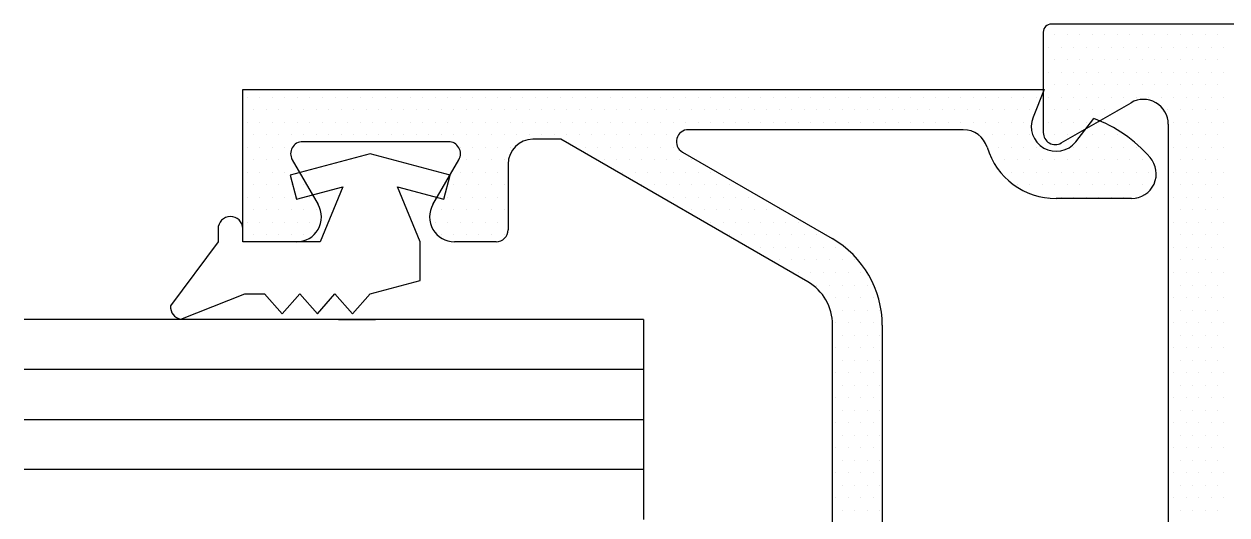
# Model space of a CAD drawing. Header units: inches. Extents: x 3.8 to 36.3, y 0.9 to 43.6.
# Drawn here: x 23.108 to 24.609, y 8.802 to 9.415 of the extents above; entities that cross this region are included whole.
import ezdxf

# ---------------------------------------------------------------- set-up
doc = ezdxf.new("R2010")
doc.units = ezdxf.units.IN
doc.header["$MEASUREMENT"] = 0
doc.layers.add('R-SWTS-DET1', color=1, linetype='Continuous')
doc.layers.add('R-SWTS-PAT1', color=5, linetype='Continuous')

msp = doc.modelspace()

# ---------------------------------------------------------------- linework, layer by layer
at = {"layer": 'R-SWTS-DET1', "lineweight": 30}
for p, q in [((26.28025, 9.41457), (24.39005, 9.41457)), ((24.38005, 9.40457), (24.38005, 9.27907)), ((23.38105, 9.14268), (23.38105, 9.33268)), ((23.38105, 9.33268), (24.38105, 9.33268)), ((24.38105, 9.33268), (24.36726, 9.29818)), ((24.40255, 9.26607), (24.48955, 9.31627)), ((24.42054, 9.26767), (24.44305, 9.29668)), ((24.28022, 9.28268), (23.93703, 9.28268)), ((24.53605, 9.28947), (24.53605, 7.78967)), ((23.63754, 9.26768), (23.45555, 9.26768)), ((23.77783, 9.27068), (23.74305, 9.27068)), ((24.08605, 9.09273), (23.77783, 9.27068)), ((23.92953, 9.25469), (24.11655, 9.14671)), ((23.44256, 9.24518), (23.4749, 9.18918)), ((23.6182, 9.18918), (23.65053, 9.24518)), ((23.71205, 9.23968), (23.71205, 9.15768)), ((24.49012, 9.19668), (24.39605, 9.19668)), ((23.44805, 9.14268), (23.38105, 9.14268)), ((23.69705, 9.14268), (23.64505, 9.14268)), ((24.11705, 8.55702), (24.11705, 9.03904)), ((24.17905, 9.03846), (24.17905, 8.60368))]:
    msp.add_line(p, q, dxfattribs=at)
at = {"layer": 'R-SWTS-DET1'}
for p, q in [((23.53992, 9.25268), (23.43992, 9.22588)), ((23.63992, 9.22588), (23.53992, 9.25268)), ((23.43992, 9.22588), (23.44794, 9.19594)), ((23.6319, 9.19594), (23.63992, 9.22588)), ((23.44794, 9.19594), (23.50592, 9.21148)), ((23.50592, 9.21148), (23.47742, 9.14268)), ((23.60242, 9.14268), (23.57392, 9.21148)), ((23.57392, 9.21148), (23.6319, 9.19594)), ((23.35005, 9.15868), (23.35005, 9.14268)), ((23.38105, 9.14268), (23.38105, 9.15918)), ((23.35005, 9.14268), (23.29083, 9.06261)), ((23.47742, 9.14268), (23.38105, 9.14268)), ((23.60242, 9.09443), (23.60242, 9.14268)), ((23.53992, 9.07768), (23.60242, 9.09443)), ((23.30355, 9.04602), (23.38339, 9.07768)), ((23.38339, 9.07768), (23.40792, 9.07768)), ((23.40792, 9.07768), (23.42992, 9.05268)), ((23.42992, 9.05268), (23.45192, 9.07768)), ((23.45192, 9.07768), (23.47392, 9.05268)), ((23.47392, 9.05268), (23.49592, 9.07768)), ((23.49592, 9.07768), (23.51792, 9.05268)), ((23.51792, 9.05268), (23.53992, 9.07768)), ((23.50043, 9.04577), (23.54643, 9.04577)), ((23.59243, 9.04577), (23.54643, 9.04577))]:
    msp.add_line(p, q, dxfattribs=at)
at = {"layer": 'R-SWTS-DET1', "linetype": 'Continuous'}
for p, q in [((23.88105, 9.04577), (23.10785, 9.04577)), ((23.88105, 9.04577), (23.88105, 8.79577)), ((23.88105, 8.98327), (23.10785, 8.98327)), ((23.10785, 8.92077), (23.88105, 8.92077)), ((23.88105, 8.85827), (23.10785, 8.85827))]:
    msp.add_line(p, q, dxfattribs=at)
at = {"layer": 'R-SWTS-DET1', "lineweight": 30}
for centre, radius, start, end in [((24.39005, 9.40457), 0.01, 90, 180), ((24.50505, 9.28942), 0.031, 0.08655, 119.99996), ((24.39605, 9.28668), 0.031, 158.21549, 322.18793), ((24.38105, 9.13196), 0.176, 41.25003, 69.37372), ((23.93703, 9.26768), 0.015, 90, 239.9999), ((24.28022, 9.25168), 0.031, 16.81344, 90), ((24.39505, 9.27906), 0.015, 179.96327, 299.99999), ((23.45555, 9.25268), 0.015, 90, 210.0003), ((23.63754, 9.25268), 0.015, 330.00001, 90), ((23.74305, 9.23968), 0.031, 90, 180), ((24.39605, 9.28668), 0.09, 196.81344, 270.00006), ((24.49012, 9.22761), 0.03093, 270.00002, 41.25033), ((23.44805, 9.17368), 0.031, 270, 30.0003), ((23.64505, 9.17368), 0.031, 150.00001, 270), ((23.69705, 9.15768), 0.015, 270, 0), ((24.05405, 9.03846), 0.125, 359.99993, 60.00015), ((24.05505, 9.03904), 0.062, 0.00034, 59.99927)]:
    msp.add_arc(centre, radius, start, end, dxfattribs=at)
at = {"layer": 'R-SWTS-DET1'}
for centre, radius, start, end in [((23.36555, 9.15877), 0.0155, 1.52701, 180.32108), ((23.30573, 9.06086), 0.015, 173.28482, 261.66306)]:
    msp.add_arc(centre, radius, start, end, dxfattribs=at)
at = {"layer": 'R-SWTS-PAT1'}
for p, q in [((24.39443, 9.40121), (24.39443, 9.40121)), ((24.41005, 9.40121), (24.41005, 9.40121)), ((24.42568, 9.40121), (24.42568, 9.40121)), ((24.4413, 9.40121), (24.4413, 9.40121)), ((24.45693, 9.40121), (24.45693, 9.40121)), ((24.47255, 9.40121), (24.47255, 9.40121)), ((24.48818, 9.40121), (24.48818, 9.40121)), ((24.5038, 9.40121), (24.5038, 9.40121)), ((24.51943, 9.40121), (24.51943, 9.40121)), ((24.53505, 9.40121), (24.53505, 9.40121)), ((24.55068, 9.40121), (24.55068, 9.40121)), ((24.5663, 9.40121), (24.5663, 9.40121)), ((24.58193, 9.40121), (24.58193, 9.40121)), ((24.59755, 9.40121), (24.59755, 9.40121)), ((24.38661, 9.38558), (24.38661, 9.38558)), ((24.40224, 9.38558), (24.40224, 9.38558)), ((24.41786, 9.38558), (24.41786, 9.38558)), ((24.43349, 9.38558), (24.43349, 9.38558)), ((24.44911, 9.38558), (24.44911, 9.38558)), ((24.46474, 9.38558), (24.46474, 9.38558)), ((24.48036, 9.38558), (24.48036, 9.38558)), ((24.49599, 9.38558), (24.49599, 9.38558)), ((24.51161, 9.38558), (24.51161, 9.38558)), ((24.52724, 9.38558), (24.52724, 9.38558)), ((24.54286, 9.38558), (24.54286, 9.38558)), ((24.55849, 9.38558), (24.55849, 9.38558)), ((24.57411, 9.38558), (24.57411, 9.38558)), ((24.58974, 9.38558), (24.58974, 9.38558)), ((24.60536, 9.38558), (24.60536, 9.38558)), ((24.39443, 9.36996), (24.39443, 9.36996)), ((24.41005, 9.36996), (24.41005, 9.36996)), ((24.42568, 9.36996), (24.42568, 9.36996)), ((24.4413, 9.36996), (24.4413, 9.36996)), ((24.45693, 9.36996), (24.45693, 9.36996)), ((24.47255, 9.36996), (24.47255, 9.36996)), ((24.48818, 9.36996), (24.48818, 9.36996)), ((24.5038, 9.36996), (24.5038, 9.36996)), ((24.51943, 9.36996), (24.51943, 9.36996)), ((24.53505, 9.36996), (24.53505, 9.36996)), ((24.55068, 9.36996), (24.55068, 9.36996)), ((24.5663, 9.36996), (24.5663, 9.36996)), ((24.58193, 9.36996), (24.58193, 9.36996)), ((24.59755, 9.36996), (24.59755, 9.36996)), ((24.38661, 9.35433), (24.38661, 9.35433)), ((24.40224, 9.35433), (24.40224, 9.35433)), ((24.41786, 9.35433), (24.41786, 9.35433)), ((24.43349, 9.35433), (24.43349, 9.35433)), ((24.44911, 9.35433), (24.44911, 9.35433)), ((24.46474, 9.35433), (24.46474, 9.35433)), ((24.48036, 9.35433), (24.48036, 9.35433)), ((24.49599, 9.35433), (24.49599, 9.35433)), ((24.51161, 9.35433), (24.51161, 9.35433)), ((24.52724, 9.35433), (24.52724, 9.35433)), ((24.54286, 9.35433), (24.54286, 9.35433)), ((24.55849, 9.35433), (24.55849, 9.35433)), ((24.57411, 9.35433), (24.57411, 9.35433)), ((24.58974, 9.35433), (24.58974, 9.35433)), ((24.60536, 9.35433), (24.60536, 9.35433)), ((24.39443, 9.33871), (24.39443, 9.33871)), ((24.41005, 9.33871), (24.41005, 9.33871)), ((24.42568, 9.33871), (24.42568, 9.33871)), ((24.4413, 9.33871), (24.4413, 9.33871)), ((24.45693, 9.33871), (24.45693, 9.33871)), ((24.47255, 9.33871), (24.47255, 9.33871)), ((24.48818, 9.33871), (24.48818, 9.33871)), ((24.5038, 9.33871), (24.5038, 9.33871)), ((24.51943, 9.33871), (24.51943, 9.33871)), ((24.53505, 9.33871), (24.53505, 9.33871)), ((24.55068, 9.33871), (24.55068, 9.33871)), ((24.5663, 9.33871), (24.5663, 9.33871)), ((24.58193, 9.33871), (24.58193, 9.33871)), ((24.59755, 9.33871), (24.59755, 9.33871)), ((23.38661, 9.32308), (23.38661, 9.32308)), ((23.40224, 9.32308), (23.40224, 9.32308)), ((23.41786, 9.32308), (23.41786, 9.32308)), ((23.43349, 9.32308), (23.43349, 9.32308)), ((23.44911, 9.32308), (23.44911, 9.32308)), ((23.46474, 9.32308), (23.46474, 9.32308)), ((23.48036, 9.32308), (23.48036, 9.32308)), ((23.49599, 9.32308), (23.49599, 9.32308)), ((23.51161, 9.32308), (23.51161, 9.32308)), ((23.52724, 9.32308), (23.52724, 9.32308)), ((23.54286, 9.32308), (23.54286, 9.32308)), ((23.55849, 9.32308), (23.55849, 9.32308)), ((23.57411, 9.32308), (23.57411, 9.32308)), ((23.58974, 9.32308), (23.58974, 9.32308)), ((23.60536, 9.32308), (23.60536, 9.32308)), ((23.62099, 9.32308), (23.62099, 9.32308)), ((23.63661, 9.32308), (23.63661, 9.32308)), ((23.65224, 9.32308), (23.65224, 9.32308)), ((23.66786, 9.32308), (23.66786, 9.32308)), ((23.68349, 9.32308), (23.68349, 9.32308)), ((23.69911, 9.32308), (23.69911, 9.32308)), ((23.71474, 9.32308), (23.71474, 9.32308)), ((23.73036, 9.32308), (23.73036, 9.32308)), ((23.74599, 9.32308), (23.74599, 9.32308)), ((23.76161, 9.32308), (23.76161, 9.32308)), ((23.77724, 9.32308), (23.77724, 9.32308)), ((23.79286, 9.32308), (23.79286, 9.32308)), ((23.80849, 9.32308), (23.80849, 9.32308)), ((23.82411, 9.32308), (23.82411, 9.32308)), ((23.83974, 9.32308), (23.83974, 9.32308)), ((23.85536, 9.32308), (23.85536, 9.32308)), ((23.87099, 9.32308), (23.87099, 9.32308)), ((23.88661, 9.32308), (23.88661, 9.32308)), ((23.90224, 9.32308), (23.90224, 9.32308)), ((23.91786, 9.32308), (23.91786, 9.32308)), ((23.93349, 9.32308), (23.93349, 9.32308)), ((23.94911, 9.32308), (23.94911, 9.32308)), ((23.96474, 9.32308), (23.96474, 9.32308)), ((23.98036, 9.32308), (23.98036, 9.32308)), ((23.99599, 9.32308), (23.99599, 9.32308)), ((24.01161, 9.32308), (24.01161, 9.32308)), ((24.02724, 9.32308), (24.02724, 9.32308)), ((24.04286, 9.32308), (24.04286, 9.32308)), ((24.05849, 9.32308), (24.05849, 9.32308)), ((24.07411, 9.32308), (24.07411, 9.32308)), ((24.08974, 9.32308), (24.08974, 9.32308)), ((24.10536, 9.32308), (24.10536, 9.32308)), ((24.12099, 9.32308), (24.12099, 9.32308)), ((24.13661, 9.32308), (24.13661, 9.32308)), ((24.15224, 9.32308), (24.15224, 9.32308)), ((24.16786, 9.32308), (24.16786, 9.32308)), ((24.18349, 9.32308), (24.18349, 9.32308)), ((24.19911, 9.32308), (24.19911, 9.32308)), ((24.21474, 9.32308), (24.21474, 9.32308)), ((24.23036, 9.32308), (24.23036, 9.32308)), ((24.24599, 9.32308), (24.24599, 9.32308)), ((24.26161, 9.32308), (24.26161, 9.32308)), ((24.27724, 9.32308), (24.27724, 9.32308)), ((24.29286, 9.32308), (24.29286, 9.32308)), ((24.30849, 9.32308), (24.30849, 9.32308)), ((24.32411, 9.32308), (24.32411, 9.32308)), ((24.33974, 9.32308), (24.33974, 9.32308)), ((24.35536, 9.32308), (24.35536, 9.32308)), ((24.37099, 9.32308), (24.37099, 9.32308)), ((24.38661, 9.32308), (24.38661, 9.32308)), ((24.40224, 9.32308), (24.40224, 9.32308)), ((24.41786, 9.32308), (24.41786, 9.32308)), ((24.43349, 9.32308), (24.43349, 9.32308)), ((24.44911, 9.32308), (24.44911, 9.32308)), ((24.46474, 9.32308), (24.46474, 9.32308)), ((24.48036, 9.32308), (24.48036, 9.32308)), ((24.49599, 9.32308), (24.49599, 9.32308)), ((24.51161, 9.32308), (24.51161, 9.32308)), ((24.52724, 9.32308), (24.52724, 9.32308)), ((24.54286, 9.32308), (24.54286, 9.32308)), ((24.55849, 9.32308), (24.55849, 9.32308)), ((24.57411, 9.32308), (24.57411, 9.32308)), ((24.58974, 9.32308), (24.58974, 9.32308)), ((24.60536, 9.32308), (24.60536, 9.32308)), ((23.39443, 9.30746), (23.39443, 9.30746)), ((23.41005, 9.30746), (23.41005, 9.30746)), ((23.42568, 9.30746), (23.42568, 9.30746)), ((23.4413, 9.30746), (23.4413, 9.30746)), ((23.45693, 9.30746), (23.45693, 9.30746)), ((23.47255, 9.30746), (23.47255, 9.30746)), ((23.48818, 9.30746), (23.48818, 9.30746)), ((23.5038, 9.30746), (23.5038, 9.30746)), ((23.51943, 9.30746), (23.51943, 9.30746)), ((23.53505, 9.30746), (23.53505, 9.30746)), ((23.55068, 9.30746), (23.55068, 9.30746)), ((23.5663, 9.30746), (23.5663, 9.30746)), ((23.58193, 9.30746), (23.58193, 9.30746)), ((23.59755, 9.30746), (23.59755, 9.30746)), ((23.61318, 9.30746), (23.61318, 9.30746)), ((23.6288, 9.30746), (23.6288, 9.30746)), ((23.64443, 9.30746), (23.64443, 9.30746)), ((23.66005, 9.30746), (23.66005, 9.30746)), ((23.67568, 9.30746), (23.67568, 9.30746)), ((23.6913, 9.30746), (23.6913, 9.30746)), ((23.70693, 9.30746), (23.70693, 9.30746)), ((23.72255, 9.30746), (23.72255, 9.30746)), ((23.73818, 9.30746), (23.73818, 9.30746)), ((23.7538, 9.30746), (23.7538, 9.30746)), ((23.76943, 9.30746), (23.76943, 9.30746)), ((23.78505, 9.30746), (23.78505, 9.30746)), ((23.80068, 9.30746), (23.80068, 9.30746)), ((23.8163, 9.30746), (23.8163, 9.30746)), ((23.83193, 9.30746), (23.83193, 9.30746)), ((23.84755, 9.30746), (23.84755, 9.30746)), ((23.86318, 9.30746), (23.86318, 9.30746)), ((23.8788, 9.30746), (23.8788, 9.30746)), ((23.89443, 9.30746), (23.89443, 9.30746)), ((23.91005, 9.30746), (23.91005, 9.30746)), ((23.92568, 9.30746), (23.92568, 9.30746)), ((23.9413, 9.30746), (23.9413, 9.30746)), ((23.95693, 9.30746), (23.95693, 9.30746)), ((23.97255, 9.30746), (23.97255, 9.30746)), ((23.98818, 9.30746), (23.98818, 9.30746)), ((24.0038, 9.30746), (24.0038, 9.30746)), ((24.01943, 9.30746), (24.01943, 9.30746)), ((24.03505, 9.30746), (24.03505, 9.30746)), ((24.05068, 9.30746), (24.05068, 9.30746)), ((24.0663, 9.30746), (24.0663, 9.30746)), ((24.08193, 9.30746), (24.08193, 9.30746)), ((24.09755, 9.30746), (24.09755, 9.30746)), ((24.11318, 9.30746), (24.11318, 9.30746)), ((24.1288, 9.30746), (24.1288, 9.30746)), ((24.14443, 9.30746), (24.14443, 9.30746)), ((24.16005, 9.30746), (24.16005, 9.30746)), ((24.17568, 9.30746), (24.17568, 9.30746)), ((24.1913, 9.30746), (24.1913, 9.30746)), ((24.20693, 9.30746), (24.20693, 9.30746)), ((24.22255, 9.30746), (24.22255, 9.30746)), ((24.23818, 9.30746), (24.23818, 9.30746)), ((24.2538, 9.30746), (24.2538, 9.30746)), ((24.26943, 9.30746), (24.26943, 9.30746)), ((24.28505, 9.30746), (24.28505, 9.30746)), ((24.30068, 9.30746), (24.30068, 9.30746)), ((24.3163, 9.30746), (24.3163, 9.30746)), ((24.33193, 9.30746), (24.33193, 9.30746)), ((24.34755, 9.30746), (24.34755, 9.30746)), ((24.36318, 9.30746), (24.36318, 9.30746)), ((24.39443, 9.30746), (24.39443, 9.30746)), ((24.41005, 9.30746), (24.41005, 9.30746)), ((24.42568, 9.30746), (24.42568, 9.30746)), ((24.4413, 9.30746), (24.4413, 9.30746)), ((24.45693, 9.30746), (24.45693, 9.30746)), ((24.47255, 9.30746), (24.47255, 9.30746)), ((24.53505, 9.30746), (24.53505, 9.30746)), ((24.55068, 9.30746), (24.55068, 9.30746)), ((24.5663, 9.30746), (24.5663, 9.30746)), ((24.58193, 9.30746), (24.58193, 9.30746)), ((24.59755, 9.30746), (24.59755, 9.30746)), ((23.38661, 9.29183), (23.38661, 9.29183)), ((23.40224, 9.29183), (23.40224, 9.29183)), ((23.41786, 9.29183), (23.41786, 9.29183)), ((23.43349, 9.29183), (23.43349, 9.29183)), ((23.44911, 9.29183), (23.44911, 9.29183)), ((23.46474, 9.29183), (23.46474, 9.29183)), ((23.48036, 9.29183), (23.48036, 9.29183)), ((23.49599, 9.29183), (23.49599, 9.29183)), ((23.51161, 9.29183), (23.51161, 9.29183)), ((23.52724, 9.29183), (23.52724, 9.29183)), ((23.54286, 9.29183), (23.54286, 9.29183)), ((23.55849, 9.29183), (23.55849, 9.29183)), ((23.57411, 9.29183), (23.57411, 9.29183)), ((23.58974, 9.29183), (23.58974, 9.29183)), ((23.60536, 9.29183), (23.60536, 9.29183)), ((23.62099, 9.29183), (23.62099, 9.29183)), ((23.63661, 9.29183), (23.63661, 9.29183)), ((23.65224, 9.29183), (23.65224, 9.29183)), ((23.66786, 9.29183), (23.66786, 9.29183)), ((23.68349, 9.29183), (23.68349, 9.29183)), ((23.69911, 9.29183), (23.69911, 9.29183)), ((23.71474, 9.29183), (23.71474, 9.29183)), ((23.73036, 9.29183), (23.73036, 9.29183)), ((23.74599, 9.29183), (23.74599, 9.29183)), ((23.76161, 9.29183), (23.76161, 9.29183)), ((23.77724, 9.29183), (23.77724, 9.29183)), ((23.79286, 9.29183), (23.79286, 9.29183)), ((23.80849, 9.29183), (23.80849, 9.29183)), ((23.82411, 9.29183), (23.82411, 9.29183)), ((23.83974, 9.29183), (23.83974, 9.29183)), ((23.85536, 9.29183), (23.85536, 9.29183)), ((23.87099, 9.29183), (23.87099, 9.29183)), ((23.88661, 9.29183), (23.88661, 9.29183)), ((23.90224, 9.29183), (23.90224, 9.29183)), ((23.91786, 9.29183), (23.91786, 9.29183)), ((23.93349, 9.29183), (23.93349, 9.29183)), ((23.94911, 9.29183), (23.94911, 9.29183)), ((23.96474, 9.29183), (23.96474, 9.29183)), ((23.98036, 9.29183), (23.98036, 9.29183)), ((23.99599, 9.29183), (23.99599, 9.29183)), ((24.01161, 9.29183), (24.01161, 9.29183)), ((24.02724, 9.29183), (24.02724, 9.29183)), ((24.04286, 9.29183), (24.04286, 9.29183)), ((24.05849, 9.29183), (24.05849, 9.29183)), ((24.07411, 9.29183), (24.07411, 9.29183)), ((24.08974, 9.29183), (24.08974, 9.29183)), ((24.10536, 9.29183), (24.10536, 9.29183)), ((24.12099, 9.29183), (24.12099, 9.29183)), ((24.13661, 9.29183), (24.13661, 9.29183)), ((24.15224, 9.29183), (24.15224, 9.29183)), ((24.16786, 9.29183), (24.16786, 9.29183)), ((24.18349, 9.29183), (24.18349, 9.29183)), ((24.19911, 9.29183), (24.19911, 9.29183)), ((24.21474, 9.29183), (24.21474, 9.29183)), ((24.23036, 9.29183), (24.23036, 9.29183)), ((24.24599, 9.29183), (24.24599, 9.29183)), ((24.26161, 9.29183), (24.26161, 9.29183)), ((24.27724, 9.29183), (24.27724, 9.29183)), ((24.29286, 9.29183), (24.29286, 9.29183)), ((24.30849, 9.29183), (24.30849, 9.29183)), ((24.32411, 9.29183), (24.32411, 9.29183)), ((24.33974, 9.29183), (24.33974, 9.29183)), ((24.35536, 9.29183), (24.35536, 9.29183)), ((24.38661, 9.29183), (24.38661, 9.29183)), ((24.40224, 9.29183), (24.40224, 9.29183)), ((24.41786, 9.29183), (24.41786, 9.29183)), ((24.43349, 9.29183), (24.43349, 9.29183)), ((24.44911, 9.29183), (24.44911, 9.29183)), ((24.54286, 9.29183), (24.54286, 9.29183)), ((24.55849, 9.29183), (24.55849, 9.29183)), ((24.57411, 9.29183), (24.57411, 9.29183)), ((24.58974, 9.29183), (24.58974, 9.29183)), ((24.60536, 9.29183), (24.60536, 9.29183)), ((23.39443, 9.27621), (23.39443, 9.27621)), ((23.41005, 9.27621), (23.41005, 9.27621)), ((23.42568, 9.27621), (23.42568, 9.27621)), ((23.4413, 9.27621), (23.4413, 9.27621)), ((23.45693, 9.27621), (23.45693, 9.27621)), ((23.47255, 9.27621), (23.47255, 9.27621)), ((23.48818, 9.27621), (23.48818, 9.27621)), ((23.5038, 9.27621), (23.5038, 9.27621)), ((23.51943, 9.27621), (23.51943, 9.27621)), ((23.53505, 9.27621), (23.53505, 9.27621)), ((23.55068, 9.27621), (23.55068, 9.27621)), ((23.5663, 9.27621), (23.5663, 9.27621)), ((23.58193, 9.27621), (23.58193, 9.27621)), ((23.59755, 9.27621), (23.59755, 9.27621)), ((23.61318, 9.27621), (23.61318, 9.27621)), ((23.6288, 9.27621), (23.6288, 9.27621)), ((23.64443, 9.27621), (23.64443, 9.27621)), ((23.66005, 9.27621), (23.66005, 9.27621)), ((23.67568, 9.27621), (23.67568, 9.27621)), ((23.6913, 9.27621), (23.6913, 9.27621)), ((23.70693, 9.27621), (23.70693, 9.27621)), ((23.72255, 9.27621), (23.72255, 9.27621)), ((23.73818, 9.27621), (23.73818, 9.27621)), ((23.7538, 9.27621), (23.7538, 9.27621)), ((23.76943, 9.27621), (23.76943, 9.27621)), ((23.78505, 9.27621), (23.78505, 9.27621)), ((23.80068, 9.27621), (23.80068, 9.27621)), ((23.8163, 9.27621), (23.8163, 9.27621)), ((23.83193, 9.27621), (23.83193, 9.27621)), ((23.84755, 9.27621), (23.84755, 9.27621)), ((23.86318, 9.27621), (23.86318, 9.27621)), ((23.8788, 9.27621), (23.8788, 9.27621)), ((23.89443, 9.27621), (23.89443, 9.27621)), ((23.91005, 9.27621), (23.91005, 9.27621)), ((24.30068, 9.27621), (24.30068, 9.27621)), ((24.3163, 9.27621), (24.3163, 9.27621)), ((24.33193, 9.27621), (24.33193, 9.27621)), ((24.34755, 9.27621), (24.34755, 9.27621)), ((24.36318, 9.27621), (24.36318, 9.27621)), ((24.39443, 9.27621), (24.39443, 9.27621)), ((24.41005, 9.27621), (24.41005, 9.27621)), ((24.4413, 9.27621), (24.4413, 9.27621)), ((24.45693, 9.27621), (24.45693, 9.27621)), ((24.47255, 9.27621), (24.47255, 9.27621)), ((24.55068, 9.27621), (24.55068, 9.27621)), ((24.5663, 9.27621), (24.5663, 9.27621)), ((24.58193, 9.27621), (24.58193, 9.27621)), ((24.59755, 9.27621), (24.59755, 9.27621)), ((23.38661, 9.26058), (23.38661, 9.26058)), ((23.40224, 9.26058), (23.40224, 9.26058)), ((23.41786, 9.26058), (23.41786, 9.26058)), ((23.43349, 9.26058), (23.43349, 9.26058)), ((23.65224, 9.26058), (23.65224, 9.26058)), ((23.66786, 9.26058), (23.66786, 9.26058)), ((23.68349, 9.26058), (23.68349, 9.26058)), ((23.69911, 9.26058), (23.69911, 9.26058)), ((23.71474, 9.26058), (23.71474, 9.26058)), ((23.80849, 9.26058), (23.80849, 9.26058)), ((23.82411, 9.26058), (23.82411, 9.26058)), ((23.83974, 9.26058), (23.83974, 9.26058)), ((23.85536, 9.26058), (23.85536, 9.26058)), ((23.87099, 9.26058), (23.87099, 9.26058)), ((23.88661, 9.26058), (23.88661, 9.26058)), ((23.90224, 9.26058), (23.90224, 9.26058)), ((23.91786, 9.26058), (23.91786, 9.26058)), ((24.32411, 9.26058), (24.32411, 9.26058)), ((24.33974, 9.26058), (24.33974, 9.26058)), ((24.35536, 9.26058), (24.35536, 9.26058)), ((24.37099, 9.26058), (24.37099, 9.26058)), ((24.41786, 9.26058), (24.41786, 9.26058)), ((24.43349, 9.26058), (24.43349, 9.26058)), ((24.44911, 9.26058), (24.44911, 9.26058)), ((24.46474, 9.26058), (24.46474, 9.26058)), ((24.48036, 9.26058), (24.48036, 9.26058)), ((24.49599, 9.26058), (24.49599, 9.26058)), ((24.54286, 9.26058), (24.54286, 9.26058)), ((24.55849, 9.26058), (24.55849, 9.26058)), ((24.57411, 9.26058), (24.57411, 9.26058)), ((24.58974, 9.26058), (24.58974, 9.26058)), ((24.60536, 9.26058), (24.60536, 9.26058)), ((23.39443, 9.24496), (23.39443, 9.24496)), ((23.41005, 9.24496), (23.41005, 9.24496)), ((23.42568, 9.24496), (23.42568, 9.24496)), ((23.4413, 9.24496), (23.4413, 9.24496)), ((23.66005, 9.24496), (23.66005, 9.24496)), ((23.67568, 9.24496), (23.67568, 9.24496)), ((23.6913, 9.24496), (23.6913, 9.24496)), ((23.70693, 9.24496), (23.70693, 9.24496)), ((23.83193, 9.24496), (23.83193, 9.24496)), ((23.84755, 9.24496), (23.84755, 9.24496)), ((23.86318, 9.24496), (23.86318, 9.24496)), ((23.8788, 9.24496), (23.8788, 9.24496)), ((23.89443, 9.24496), (23.89443, 9.24496)), ((23.91005, 9.24496), (23.91005, 9.24496)), ((23.92568, 9.24496), (23.92568, 9.24496)), ((23.9413, 9.24496), (23.9413, 9.24496)), ((24.33193, 9.24496), (24.33193, 9.24496)), ((24.34755, 9.24496), (24.34755, 9.24496)), ((24.36318, 9.24496), (24.36318, 9.24496)), ((24.3788, 9.24496), (24.3788, 9.24496)), ((24.39443, 9.24496), (24.39443, 9.24496)), ((24.41005, 9.24496), (24.41005, 9.24496)), ((24.42568, 9.24496), (24.42568, 9.24496)), ((24.4413, 9.24496), (24.4413, 9.24496)), ((24.45693, 9.24496), (24.45693, 9.24496)), ((24.47255, 9.24496), (24.47255, 9.24496)), ((24.48818, 9.24496), (24.48818, 9.24496)), ((24.5038, 9.24496), (24.5038, 9.24496)), ((24.55068, 9.24496), (24.55068, 9.24496)), ((24.5663, 9.24496), (24.5663, 9.24496)), ((24.58193, 9.24496), (24.58193, 9.24496)), ((24.59755, 9.24496), (24.59755, 9.24496)), ((23.38661, 9.22933), (23.38661, 9.22933)), ((23.40224, 9.22933), (23.40224, 9.22933)), ((23.41786, 9.22933), (23.41786, 9.22933)), ((23.43349, 9.22933), (23.43349, 9.22933)), ((23.44911, 9.22933), (23.44911, 9.22933)), ((23.65224, 9.22933), (23.65224, 9.22933)), ((23.66786, 9.22933), (23.66786, 9.22933)), ((23.68349, 9.22933), (23.68349, 9.22933)), ((23.69911, 9.22933), (23.69911, 9.22933)), ((23.85536, 9.22933), (23.85536, 9.22933)), ((23.87099, 9.22933), (23.87099, 9.22933)), ((23.88661, 9.22933), (23.88661, 9.22933)), ((23.90224, 9.22933), (23.90224, 9.22933)), ((23.91786, 9.22933), (23.91786, 9.22933)), ((23.93349, 9.22933), (23.93349, 9.22933)), ((23.94911, 9.22933), (23.94911, 9.22933)), ((23.96474, 9.22933), (23.96474, 9.22933)), ((24.33974, 9.22933), (24.33974, 9.22933)), ((24.35536, 9.22933), (24.35536, 9.22933)), ((24.37099, 9.22933), (24.37099, 9.22933)), ((24.38661, 9.22933), (24.38661, 9.22933)), ((24.40224, 9.22933), (24.40224, 9.22933)), ((24.41786, 9.22933), (24.41786, 9.22933)), ((24.43349, 9.22933), (24.43349, 9.22933)), ((24.44911, 9.22933), (24.44911, 9.22933)), ((24.46474, 9.22933), (24.46474, 9.22933)), ((24.48036, 9.22933), (24.48036, 9.22933)), ((24.49599, 9.22933), (24.49599, 9.22933)), ((24.51161, 9.22933), (24.51161, 9.22933)), ((24.54286, 9.22933), (24.54286, 9.22933)), ((24.55849, 9.22933), (24.55849, 9.22933)), ((24.57411, 9.22933), (24.57411, 9.22933)), ((24.58974, 9.22933), (24.58974, 9.22933)), ((24.60536, 9.22933), (24.60536, 9.22933)), ((23.39443, 9.21371), (23.39443, 9.21371)), ((23.41005, 9.21371), (23.41005, 9.21371)), ((23.42568, 9.21371), (23.42568, 9.21371)), ((23.4413, 9.21371), (23.4413, 9.21371)), ((23.45693, 9.21371), (23.45693, 9.21371)), ((23.64443, 9.21371), (23.64443, 9.21371)), ((23.66005, 9.21371), (23.66005, 9.21371)), ((23.67568, 9.21371), (23.67568, 9.21371)), ((23.6913, 9.21371), (23.6913, 9.21371)), ((23.70693, 9.21371), (23.70693, 9.21371)), ((23.8788, 9.21371), (23.8788, 9.21371)), ((23.89443, 9.21371), (23.89443, 9.21371)), ((23.91005, 9.21371), (23.91005, 9.21371)), ((23.92568, 9.21371), (23.92568, 9.21371)), ((23.9413, 9.21371), (23.9413, 9.21371)), ((23.95693, 9.21371), (23.95693, 9.21371)), ((23.97255, 9.21371), (23.97255, 9.21371)), ((23.98818, 9.21371), (23.98818, 9.21371)), ((24.34755, 9.21371), (24.34755, 9.21371)), ((24.36318, 9.21371), (24.36318, 9.21371)), ((24.3788, 9.21371), (24.3788, 9.21371)), ((24.39443, 9.21371), (24.39443, 9.21371)), ((24.41005, 9.21371), (24.41005, 9.21371)), ((24.42568, 9.21371), (24.42568, 9.21371)), ((24.4413, 9.21371), (24.4413, 9.21371)), ((24.45693, 9.21371), (24.45693, 9.21371)), ((24.47255, 9.21371), (24.47255, 9.21371)), ((24.48818, 9.21371), (24.48818, 9.21371)), ((24.5038, 9.21371), (24.5038, 9.21371)), ((24.55068, 9.21371), (24.55068, 9.21371)), ((24.5663, 9.21371), (24.5663, 9.21371)), ((24.58193, 9.21371), (24.58193, 9.21371)), ((24.59755, 9.21371), (24.59755, 9.21371)), ((23.38661, 9.19808), (23.38661, 9.19808)), ((23.40224, 9.19808), (23.40224, 9.19808)), ((23.41786, 9.19808), (23.41786, 9.19808)), ((23.43349, 9.19808), (23.43349, 9.19808)), ((23.44911, 9.19808), (23.44911, 9.19808)), ((23.46474, 9.19808), (23.46474, 9.19808)), ((23.63661, 9.19808), (23.63661, 9.19808)), ((23.65224, 9.19808), (23.65224, 9.19808)), ((23.66786, 9.19808), (23.66786, 9.19808)), ((23.68349, 9.19808), (23.68349, 9.19808)), ((23.69911, 9.19808), (23.69911, 9.19808)), ((23.91786, 9.19808), (23.91786, 9.19808)), ((23.93349, 9.19808), (23.93349, 9.19808)), ((23.94911, 9.19808), (23.94911, 9.19808)), ((23.96474, 9.19808), (23.96474, 9.19808)), ((23.98036, 9.19808), (23.98036, 9.19808)), ((23.99599, 9.19808), (23.99599, 9.19808)), ((24.01161, 9.19808), (24.01161, 9.19808)), ((24.02724, 9.19808), (24.02724, 9.19808)), ((24.38661, 9.19808), (24.38661, 9.19808)), ((24.40224, 9.19808), (24.40224, 9.19808)), ((24.41786, 9.19808), (24.41786, 9.19808)), ((24.43349, 9.19808), (24.43349, 9.19808)), ((24.44911, 9.19808), (24.44911, 9.19808)), ((24.46474, 9.19808), (24.46474, 9.19808)), ((24.48036, 9.19808), (24.48036, 9.19808)), ((24.49599, 9.19808), (24.49599, 9.19808)), ((24.54286, 9.19808), (24.54286, 9.19808)), ((24.55849, 9.19808), (24.55849, 9.19808)), ((24.57411, 9.19808), (24.57411, 9.19808)), ((24.58974, 9.19808), (24.58974, 9.19808)), ((24.60536, 9.19808), (24.60536, 9.19808)), ((23.39443, 9.18246), (23.39443, 9.18246)), ((23.41005, 9.18246), (23.41005, 9.18246)), ((23.42568, 9.18246), (23.42568, 9.18246)), ((23.4413, 9.18246), (23.4413, 9.18246)), ((23.45693, 9.18246), (23.45693, 9.18246)), ((23.47255, 9.18246), (23.47255, 9.18246)), ((23.6288, 9.18246), (23.6288, 9.18246)), ((23.64443, 9.18246), (23.64443, 9.18246)), ((23.66005, 9.18246), (23.66005, 9.18246)), ((23.67568, 9.18246), (23.67568, 9.18246)), ((23.6913, 9.18246), (23.6913, 9.18246)), ((23.70693, 9.18246), (23.70693, 9.18246)), ((23.9413, 9.18246), (23.9413, 9.18246)), ((23.95693, 9.18246), (23.95693, 9.18246)), ((23.97255, 9.18246), (23.97255, 9.18246)), ((23.98818, 9.18246), (23.98818, 9.18246)), ((24.0038, 9.18246), (24.0038, 9.18246)), ((24.01943, 9.18246), (24.01943, 9.18246)), ((24.03505, 9.18246), (24.03505, 9.18246)), ((24.05068, 9.18246), (24.05068, 9.18246)), ((24.55068, 9.18246), (24.55068, 9.18246)), ((24.5663, 9.18246), (24.5663, 9.18246)), ((24.58193, 9.18246), (24.58193, 9.18246)), ((24.59755, 9.18246), (24.59755, 9.18246)), ((23.38661, 9.16683), (23.38661, 9.16683)), ((23.40224, 9.16683), (23.40224, 9.16683)), ((23.41786, 9.16683), (23.41786, 9.16683)), ((23.43349, 9.16683), (23.43349, 9.16683)), ((23.44911, 9.16683), (23.44911, 9.16683)), ((23.46474, 9.16683), (23.46474, 9.16683)), ((23.62099, 9.16683), (23.62099, 9.16683)), ((23.63661, 9.16683), (23.63661, 9.16683)), ((23.65224, 9.16683), (23.65224, 9.16683)), ((23.66786, 9.16683), (23.66786, 9.16683)), ((23.68349, 9.16683), (23.68349, 9.16683)), ((23.69911, 9.16683), (23.69911, 9.16683)), ((23.96474, 9.16683), (23.96474, 9.16683)), ((23.98036, 9.16683), (23.98036, 9.16683)), ((23.99599, 9.16683), (23.99599, 9.16683)), ((24.01161, 9.16683), (24.01161, 9.16683)), ((24.02724, 9.16683), (24.02724, 9.16683)), ((24.04286, 9.16683), (24.04286, 9.16683)), ((24.05849, 9.16683), (24.05849, 9.16683)), ((24.07411, 9.16683), (24.07411, 9.16683)), ((24.54286, 9.16683), (24.54286, 9.16683)), ((24.55849, 9.16683), (24.55849, 9.16683)), ((24.57411, 9.16683), (24.57411, 9.16683)), ((24.58974, 9.16683), (24.58974, 9.16683)), ((24.60536, 9.16683), (24.60536, 9.16683)), ((23.39443, 9.15121), (23.39443, 9.15121)), ((23.41005, 9.15121), (23.41005, 9.15121)), ((23.42568, 9.15121), (23.42568, 9.15121)), ((23.4413, 9.15121), (23.4413, 9.15121)), ((23.45693, 9.15121), (23.45693, 9.15121)), ((23.6288, 9.15121), (23.6288, 9.15121)), ((23.64443, 9.15121), (23.64443, 9.15121)), ((23.66005, 9.15121), (23.66005, 9.15121)), ((23.67568, 9.15121), (23.67568, 9.15121)), ((23.6913, 9.15121), (23.6913, 9.15121)), ((23.70693, 9.15121), (23.70693, 9.15121)), ((23.98818, 9.15121), (23.98818, 9.15121)), ((24.0038, 9.15121), (24.0038, 9.15121)), ((24.01943, 9.15121), (24.01943, 9.15121)), ((24.03505, 9.15121), (24.03505, 9.15121)), ((24.05068, 9.15121), (24.05068, 9.15121)), ((24.0663, 9.15121), (24.0663, 9.15121)), ((24.08193, 9.15121), (24.08193, 9.15121)), ((24.09755, 9.15121), (24.09755, 9.15121)), ((24.55068, 9.15121), (24.55068, 9.15121)), ((24.5663, 9.15121), (24.5663, 9.15121)), ((24.58193, 9.15121), (24.58193, 9.15121)), ((24.59755, 9.15121), (24.59755, 9.15121)), ((24.02724, 9.13558), (24.02724, 9.13558)), ((24.04286, 9.13558), (24.04286, 9.13558)), ((24.05849, 9.13558), (24.05849, 9.13558)), ((24.07411, 9.13558), (24.07411, 9.13558)), ((24.08974, 9.13558), (24.08974, 9.13558)), ((24.10536, 9.13558), (24.10536, 9.13558)), ((24.12099, 9.13558), (24.12099, 9.13558)), ((24.54286, 9.13558), (24.54286, 9.13558)), ((24.55849, 9.13558), (24.55849, 9.13558)), ((24.57411, 9.13558), (24.57411, 9.13558)), ((24.58974, 9.13558), (24.58974, 9.13558)), ((24.60536, 9.13558), (24.60536, 9.13558)), ((24.05068, 9.11996), (24.05068, 9.11996)), ((24.0663, 9.11996), (24.0663, 9.11996)), ((24.08193, 9.11996), (24.08193, 9.11996)), ((24.09755, 9.11996), (24.09755, 9.11996)), ((24.11318, 9.11996), (24.11318, 9.11996)), ((24.1288, 9.11996), (24.1288, 9.11996)), ((24.14443, 9.11996), (24.14443, 9.11996)), ((24.55068, 9.11996), (24.55068, 9.11996)), ((24.5663, 9.11996), (24.5663, 9.11996)), ((24.58193, 9.11996), (24.58193, 9.11996)), ((24.59755, 9.11996), (24.59755, 9.11996)), ((24.07411, 9.10433), (24.07411, 9.10433)), ((24.08974, 9.10433), (24.08974, 9.10433)), ((24.10536, 9.10433), (24.10536, 9.10433)), ((24.12099, 9.10433), (24.12099, 9.10433)), ((24.13661, 9.10433), (24.13661, 9.10433)), ((24.15224, 9.10433), (24.15224, 9.10433)), ((24.54286, 9.10433), (24.54286, 9.10433)), ((24.55849, 9.10433), (24.55849, 9.10433)), ((24.57411, 9.10433), (24.57411, 9.10433)), ((24.58974, 9.10433), (24.58974, 9.10433)), ((24.60536, 9.10433), (24.60536, 9.10433)), ((24.09755, 9.08871), (24.09755, 9.08871)), ((24.11318, 9.08871), (24.11318, 9.08871)), ((24.1288, 9.08871), (24.1288, 9.08871)), ((24.14443, 9.08871), (24.14443, 9.08871)), ((24.16005, 9.08871), (24.16005, 9.08871)), ((24.55068, 9.08871), (24.55068, 9.08871)), ((24.5663, 9.08871), (24.5663, 9.08871)), ((24.58193, 9.08871), (24.58193, 9.08871)), ((24.59755, 9.08871), (24.59755, 9.08871)), ((24.12099, 9.07308), (24.12099, 9.07308)), ((24.13661, 9.07308), (24.13661, 9.07308)), ((24.15224, 9.07308), (24.15224, 9.07308)), ((24.16786, 9.07308), (24.16786, 9.07308)), ((24.54286, 9.07308), (24.54286, 9.07308)), ((24.55849, 9.07308), (24.55849, 9.07308)), ((24.57411, 9.07308), (24.57411, 9.07308)), ((24.58974, 9.07308), (24.58974, 9.07308)), ((24.60536, 9.07308), (24.60536, 9.07308)), ((24.1288, 9.05746), (24.1288, 9.05746)), ((24.14443, 9.05746), (24.14443, 9.05746)), ((24.16005, 9.05746), (24.16005, 9.05746)), ((24.17568, 9.05746), (24.17568, 9.05746)), ((24.55068, 9.05746), (24.55068, 9.05746)), ((24.5663, 9.05746), (24.5663, 9.05746)), ((24.58193, 9.05746), (24.58193, 9.05746)), ((24.59755, 9.05746), (24.59755, 9.05746)), ((24.12099, 9.04183), (24.12099, 9.04183)), ((24.13661, 9.04183), (24.13661, 9.04183)), ((24.15224, 9.04183), (24.15224, 9.04183)), ((24.16786, 9.04183), (24.16786, 9.04183)), ((24.54286, 9.04183), (24.54286, 9.04183)), ((24.55849, 9.04183), (24.55849, 9.04183)), ((24.57411, 9.04183), (24.57411, 9.04183)), ((24.58974, 9.04183), (24.58974, 9.04183)), ((24.60536, 9.04183), (24.60536, 9.04183)), ((24.1288, 9.02621), (24.1288, 9.02621)), ((24.14443, 9.02621), (24.14443, 9.02621)), ((24.16005, 9.02621), (24.16005, 9.02621)), ((24.17568, 9.02621), (24.17568, 9.02621)), ((24.55068, 9.02621), (24.55068, 9.02621)), ((24.5663, 9.02621), (24.5663, 9.02621)), ((24.58193, 9.02621), (24.58193, 9.02621)), ((24.59755, 9.02621), (24.59755, 9.02621)), ((24.12099, 9.01058), (24.12099, 9.01058)), ((24.13661, 9.01058), (24.13661, 9.01058)), ((24.15224, 9.01058), (24.15224, 9.01058)), ((24.16786, 9.01058), (24.16786, 9.01058)), ((24.54286, 9.01058), (24.54286, 9.01058)), ((24.55849, 9.01058), (24.55849, 9.01058)), ((24.57411, 9.01058), (24.57411, 9.01058)), ((24.58974, 9.01058), (24.58974, 9.01058)), ((24.60536, 9.01058), (24.60536, 9.01058)), ((24.1288, 8.99496), (24.1288, 8.99496)), ((24.14443, 8.99496), (24.14443, 8.99496)), ((24.16005, 8.99496), (24.16005, 8.99496)), ((24.17568, 8.99496), (24.17568, 8.99496)), ((24.55068, 8.99496), (24.55068, 8.99496)), ((24.5663, 8.99496), (24.5663, 8.99496)), ((24.58193, 8.99496), (24.58193, 8.99496)), ((24.59755, 8.99496), (24.59755, 8.99496)), ((24.12099, 8.97933), (24.12099, 8.97933)), ((24.13661, 8.97933), (24.13661, 8.97933)), ((24.15224, 8.97933), (24.15224, 8.97933)), ((24.16786, 8.97933), (24.16786, 8.97933)), ((24.54286, 8.97933), (24.54286, 8.97933)), ((24.55849, 8.97933), (24.55849, 8.97933)), ((24.57411, 8.97933), (24.57411, 8.97933)), ((24.58974, 8.97933), (24.58974, 8.97933)), ((24.60536, 8.97933), (24.60536, 8.97933)), ((24.1288, 8.96371), (24.1288, 8.96371)), ((24.14443, 8.96371), (24.14443, 8.96371)), ((24.16005, 8.96371), (24.16005, 8.96371)), ((24.17568, 8.96371), (24.17568, 8.96371)), ((24.55068, 8.96371), (24.55068, 8.96371)), ((24.5663, 8.96371), (24.5663, 8.96371)), ((24.58193, 8.96371), (24.58193, 8.96371)), ((24.59755, 8.96371), (24.59755, 8.96371)), ((24.12099, 8.94808), (24.12099, 8.94808)), ((24.13661, 8.94808), (24.13661, 8.94808)), ((24.15224, 8.94808), (24.15224, 8.94808)), ((24.16786, 8.94808), (24.16786, 8.94808)), ((24.54286, 8.94808), (24.54286, 8.94808)), ((24.55849, 8.94808), (24.55849, 8.94808)), ((24.57411, 8.94808), (24.57411, 8.94808)), ((24.58974, 8.94808), (24.58974, 8.94808)), ((24.60536, 8.94808), (24.60536, 8.94808)), ((24.1288, 8.93246), (24.1288, 8.93246)), ((24.14443, 8.93246), (24.14443, 8.93246)), ((24.16005, 8.93246), (24.16005, 8.93246)), ((24.17568, 8.93246), (24.17568, 8.93246)), ((24.55068, 8.93246), (24.55068, 8.93246)), ((24.5663, 8.93246), (24.5663, 8.93246)), ((24.58193, 8.93246), (24.58193, 8.93246)), ((24.59755, 8.93246), (24.59755, 8.93246)), ((24.12099, 8.91683), (24.12099, 8.91683)), ((24.13661, 8.91683), (24.13661, 8.91683)), ((24.15224, 8.91683), (24.15224, 8.91683)), ((24.16786, 8.91683), (24.16786, 8.91683)), ((24.54286, 8.91683), (24.54286, 8.91683)), ((24.55849, 8.91683), (24.55849, 8.91683)), ((24.57411, 8.91683), (24.57411, 8.91683)), ((24.58974, 8.91683), (24.58974, 8.91683)), ((24.60536, 8.91683), (24.60536, 8.91683)), ((24.1288, 8.90121), (24.1288, 8.90121)), ((24.14443, 8.90121), (24.14443, 8.90121)), ((24.16005, 8.90121), (24.16005, 8.90121)), ((24.17568, 8.90121), (24.17568, 8.90121)), ((24.55068, 8.90121), (24.55068, 8.90121)), ((24.5663, 8.90121), (24.5663, 8.90121)), ((24.58193, 8.90121), (24.58193, 8.90121)), ((24.59755, 8.90121), (24.59755, 8.90121)), ((24.12099, 8.88558), (24.12099, 8.88558)), ((24.13661, 8.88558), (24.13661, 8.88558)), ((24.15224, 8.88558), (24.15224, 8.88558)), ((24.16786, 8.88558), (24.16786, 8.88558)), ((24.54286, 8.88558), (24.54286, 8.88558)), ((24.55849, 8.88558), (24.55849, 8.88558)), ((24.57411, 8.88558), (24.57411, 8.88558)), ((24.58974, 8.88558), (24.58974, 8.88558)), ((24.60536, 8.88558), (24.60536, 8.88558)), ((24.1288, 8.86996), (24.1288, 8.86996)), ((24.14443, 8.86996), (24.14443, 8.86996)), ((24.16005, 8.86996), (24.16005, 8.86996)), ((24.17568, 8.86996), (24.17568, 8.86996)), ((24.55068, 8.86996), (24.55068, 8.86996)), ((24.5663, 8.86996), (24.5663, 8.86996)), ((24.58193, 8.86996), (24.58193, 8.86996)), ((24.59755, 8.86996), (24.59755, 8.86996)), ((24.12099, 8.85433), (24.12099, 8.85433)), ((24.13661, 8.85433), (24.13661, 8.85433)), ((24.15224, 8.85433), (24.15224, 8.85433)), ((24.16786, 8.85433), (24.16786, 8.85433)), ((24.54286, 8.85433), (24.54286, 8.85433)), ((24.55849, 8.85433), (24.55849, 8.85433)), ((24.57411, 8.85433), (24.57411, 8.85433)), ((24.58974, 8.85433), (24.58974, 8.85433)), ((24.60536, 8.85433), (24.60536, 8.85433)), ((24.1288, 8.83871), (24.1288, 8.83871)), ((24.14443, 8.83871), (24.14443, 8.83871)), ((24.16005, 8.83871), (24.16005, 8.83871)), ((24.17568, 8.83871), (24.17568, 8.83871)), ((24.55068, 8.83871), (24.55068, 8.83871)), ((24.5663, 8.83871), (24.5663, 8.83871)), ((24.58193, 8.83871), (24.58193, 8.83871)), ((24.59755, 8.83871), (24.59755, 8.83871)), ((24.12099, 8.82308), (24.12099, 8.82308)), ((24.13661, 8.82308), (24.13661, 8.82308)), ((24.15224, 8.82308), (24.15224, 8.82308)), ((24.16786, 8.82308), (24.16786, 8.82308)), ((24.54286, 8.82308), (24.54286, 8.82308)), ((24.55849, 8.82308), (24.55849, 8.82308)), ((24.57411, 8.82308), (24.57411, 8.82308)), ((24.58974, 8.82308), (24.58974, 8.82308)), ((24.60536, 8.82308), (24.60536, 8.82308)), ((24.1288, 8.80746), (24.1288, 8.80746)), ((24.14443, 8.80746), (24.14443, 8.80746)), ((24.16005, 8.80746), (24.16005, 8.80746)), ((24.17568, 8.80746), (24.17568, 8.80746)), ((24.55068, 8.80746), (24.55068, 8.80746)), ((24.5663, 8.80746), (24.5663, 8.80746)), ((24.58193, 8.80746), (24.58193, 8.80746)), ((24.59755, 8.80746), (24.59755, 8.80746))]:
    msp.add_line(p, q, dxfattribs=at)

doc.saveas('drawing.dxf')
